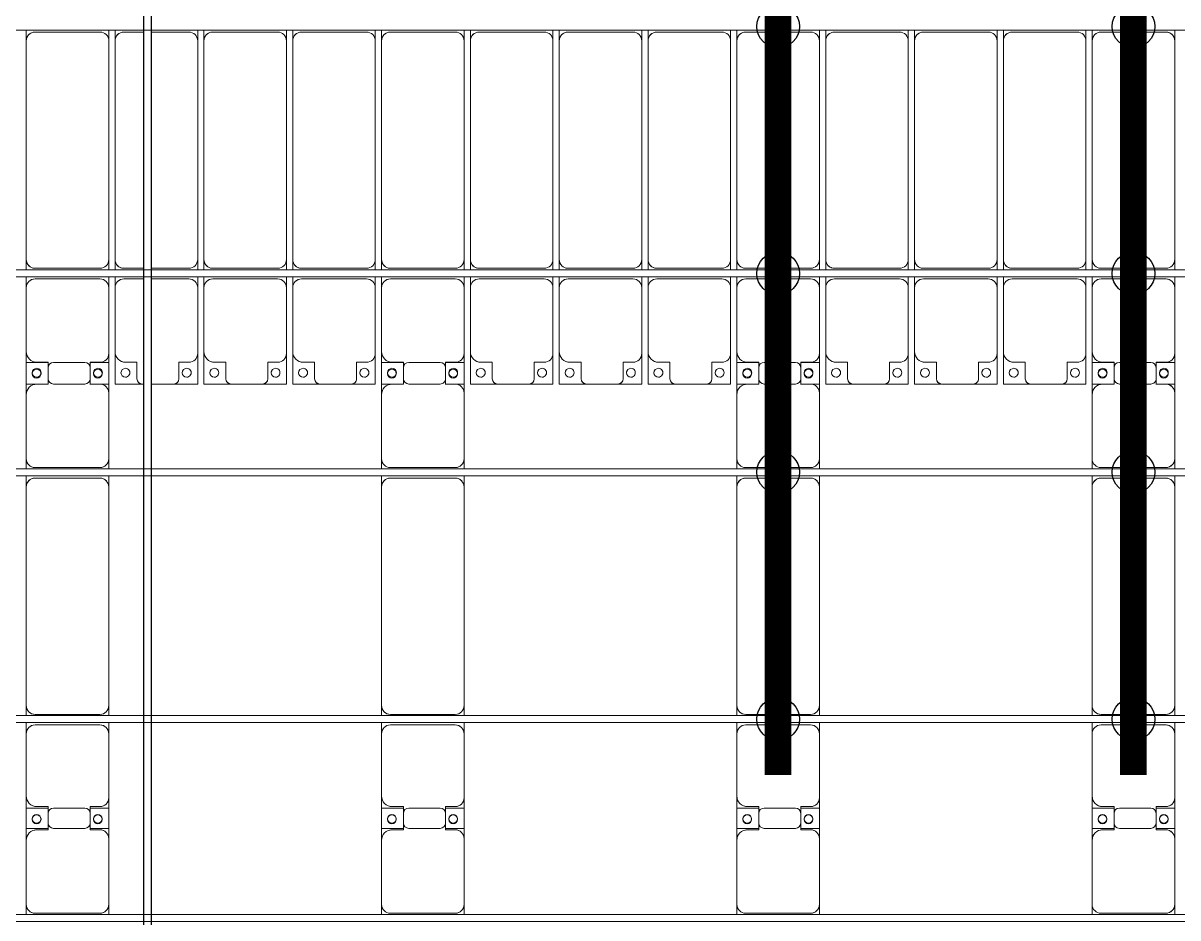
# Model space of a CAD drawing. Header units: millimetres. Extents: x -147246 to 112336, y -213734 to -86506.
# Drawn here: x -4365 to 2135, y -135865 to -130825 of the extents above; entities that cross this region are included whole.
import ezdxf

# ---------------------------------------------------------------- set-up
doc = ezdxf.new("R2010")
doc.units = ezdxf.units.MM
doc.layers.add('A-GENM', color=13, linetype='Continuous', lineweight=9)
doc.layers.add('S-BEAM', color=12, linetype='Continuous', lineweight=9)
doc.layers.add('GC-HOP 40x60 GIA CUONG', color=1, linetype='Continuous')

# ---------------------------------------------------------------- blocks, each defined once
blk = doc.blocks.new('Dải phao đi lại kèm đỡ invester - DẢI PHAO ĐI LẠI-14853-BỐ TRÍ KHUNG KẾT CẤU BÈ PIN 05')
at = {"layer": 'A-GENM', "color": 7}
for p, q in [((135758.4, 620.3), (135758.4, 680.8)), ((136173.4, 670.3), (135808.4, 670.3)), ((136223.4, 680.8), (136223.4, 620.3)), ((136258.4, 620.3), (136258.4, 680.8)), ((136421.3, 670.3), (136308.4, 670.3)), ((136673.4, 670.3), (136461.3, 670.3)), ((136723.4, 680.8), (136723.4, 620.3)), ((136758.4, 620.3), (136758.4, 680.8)), ((137173.4, 670.3), (136808.4, 670.3)), ((137223.4, 680.8), (137223.4, 620.3)), ((137258.4, 620.3), (137258.4, 680.8)), ((137673.4, 670.3), (137308.4, 670.3)), ((137723.4, 680.8), (137723.4, 620.3)), ((137758.4, 620.3), (137758.4, 680.8)), ((138173.4, 670.3), (137808.4, 670.3)), ((138223.4, 680.8), (138223.4, 620.3)), ((138258.4, 620.3), (138258.4, 680.8)), ((138673.4, 670.3), (138308.4, 670.3)), ((138723.4, 680.8), (138723.4, 620.3)), ((138758.4, 620.3), (138758.4, 680.8)), ((139173.4, 670.3), (138808.4, 670.3)), ((139223.4, 680.8), (139223.4, 620.3)), ((139258.4, 620.3), (139258.4, 680.8)), ((139673.4, 670.3), (139308.4, 670.3)), ((139723.4, 680.8), (139723.4, 620.3)), ((139758.4, 620.3), (139758.4, 680.8)), ((140173.4, 670.3), (139808.4, 670.3)), ((140223.4, 680.8), (140223.4, 620.3)), ((140258.4, 620.3), (140258.4, 680.8)), ((140673.4, 670.3), (140308.4, 670.3)), ((140723.4, 680.8), (140723.4, 620.3)), ((140758.4, 620.3), (140758.4, 680.8)), ((141173.4, 670.3), (140808.4, 670.3)), ((141223.4, 680.8), (141223.4, 620.3)), ((141258.4, 620.3), (141258.4, 680.8)), ((141673.4, 670.3), (141308.4, 670.3)), ((141723.4, 680.8), (141723.4, 620.3)), ((141758.4, 620.3), (141758.4, 680.8)), ((142173.4, 670.3), (141808.4, 670.3)), ((142223.4, 680.8), (142223.4, 620.3)), ((135758.4, 620.3), (135758.4, -610.3)), ((136223.4, -610.3), (136223.4, 620.3)), ((136258.4, 620.3), (136258.4, -610.3)), ((136723.4, -610.3), (136723.4, 620.3)), ((136758.4, 620.3), (136758.4, -610.3)), ((137223.4, -610.3), (137223.4, 620.3)), ((137258.4, 620.3), (137258.4, -610.3)), ((137723.4, -610.3), (137723.4, 620.3)), ((137758.4, 620.3), (137758.4, -610.3)), ((138223.4, -610.3), (138223.4, 620.3)), ((138258.4, 620.3), (138258.4, -610.3)), ((138723.4, -610.3), (138723.4, 620.3)), ((138758.4, 620.3), (138758.4, -610.3)), ((139223.4, -610.3), (139223.4, 620.3)), ((139258.4, 620.3), (139258.4, -610.3)), ((139723.4, -610.3), (139723.4, 620.3)), ((139758.4, 620.3), (139758.4, -610.3)), ((140223.4, -610.3), (140223.4, 620.3)), ((140258.4, 620.3), (140258.4, -610.3)), ((140723.4, -610.3), (140723.4, 620.3)), ((140758.4, 620.3), (140758.4, -610.3)), ((141223.4, -610.3), (141223.4, 620.3)), ((141258.4, 620.3), (141258.4, -610.3)), ((141723.4, -610.3), (141723.4, 620.3)), ((141758.4, 620.3), (141758.4, -610.3)), ((142223.4, -610.3), (142223.4, 620.3)), ((135758.4, -669.2), (135758.4, -610.3)), ((136223.4, -610.3), (136223.4, -669.2)), ((136258.4, -669.2), (136258.4, -610.3)), ((136723.4, -610.3), (136723.4, -669.2)), ((136758.4, -669.2), (136758.4, -610.3)), ((137223.4, -610.3), (137223.4, -669.2)), ((137258.4, -669.2), (137258.4, -610.3)), ((137723.4, -610.3), (137723.4, -669.2)), ((137758.4, -669.2), (137758.4, -610.3)), ((138223.4, -610.3), (138223.4, -669.2)), ((138258.4, -669.2), (138258.4, -610.3)), ((138723.4, -610.3), (138723.4, -669.2)), ((138758.4, -669.2), (138758.4, -610.3)), ((139223.4, -610.3), (139223.4, -669.2)), ((139258.4, -669.2), (139258.4, -610.3)), ((139723.4, -610.3), (139723.4, -669.2)), ((139758.4, -669.2), (139758.4, -610.3)), ((140223.4, -610.3), (140223.4, -669.2)), ((140258.4, -669.2), (140258.4, -610.3)), ((140723.4, -610.3), (140723.4, -669.2)), ((140758.4, -669.2), (140758.4, -610.3)), ((141223.4, -610.3), (141223.4, -669.2)), ((141258.4, -669.2), (141258.4, -610.3)), ((141723.4, -610.3), (141723.4, -669.2)), ((141758.4, -669.2), (141758.4, -610.3)), ((142223.4, -610.3), (142223.4, -669.2)), ((135758.4, -769.7), (135758.4, -709.2)), ((135808.4, -660.3), (136173.4, -660.3)), ((136223.4, -709.2), (136223.4, -769.7)), ((136258.4, -769.7), (136258.4, -709.2)), ((136308.4, -660.3), (136421.3, -660.3)), ((136461.3, -660.3), (136673.4, -660.3)), ((136723.4, -709.2), (136723.4, -769.7)), ((136758.4, -769.7), (136758.4, -709.2)), ((136808.4, -660.3), (137173.4, -660.3)), ((137223.4, -709.2), (137223.4, -769.7)), ((137258.4, -769.7), (137258.4, -709.2)), ((137308.4, -660.3), (137673.4, -660.3)), ((137723.4, -709.2), (137723.4, -769.7)), ((137758.4, -769.7), (137758.4, -709.2)), ((137808.4, -660.3), (138173.4, -660.3)), ((138223.4, -709.2), (138223.4, -769.7)), ((138258.4, -769.7), (138258.4, -709.2)), ((138308.4, -660.3), (138673.4, -660.3)), ((138723.4, -709.2), (138723.4, -769.7)), ((138758.4, -769.7), (138758.4, -709.2)), ((138808.4, -660.3), (139173.4, -660.3)), ((139223.4, -709.2), (139223.4, -769.7)), ((139258.4, -769.7), (139258.4, -709.2)), ((139308.4, -660.3), (139673.4, -660.3)), ((139723.4, -709.2), (139723.4, -769.7)), ((139758.4, -769.7), (139758.4, -709.2)), ((139808.4, -660.3), (140173.4, -660.3)), ((140223.4, -709.2), (140223.4, -769.7)), ((140258.4, -769.7), (140258.4, -709.2)), ((140308.4, -660.3), (140673.4, -660.3)), ((140723.4, -709.2), (140723.4, -769.7)), ((140758.4, -769.7), (140758.4, -709.2)), ((140808.4, -660.3), (141173.4, -660.3)), ((141223.4, -709.2), (141223.4, -769.7)), ((141258.4, -769.7), (141258.4, -709.2)), ((141308.4, -660.3), (141673.4, -660.3)), ((141723.4, -709.2), (141723.4, -769.7)), ((141758.4, -769.7), (141758.4, -709.2)), ((141808.4, -660.3), (142173.4, -660.3)), ((142223.4, -709.2), (142223.4, -769.7)), ((135758.4, -769.7), (135758.4, -1129.7)), ((136173.4, -719.7), (135808.4, -719.7)), ((136223.4, -1139.7), (136223.4, -769.7)), ((136258.4, -769.7), (136258.4, -1129.7)), ((136421.3, -719.7), (136308.4, -719.7)), ((136673.4, -719.7), (136461.3, -719.7)), ((136723.4, -1139.7), (136723.4, -769.7)), ((136758.4, -769.7), (136758.4, -1129.7)), ((137173.4, -719.7), (136808.4, -719.7)), ((137223.4, -1139.7), (137223.4, -769.7)), ((137258.4, -769.7), (137258.4, -1129.7)), ((137673.4, -719.7), (137308.4, -719.7)), ((137723.4, -1139.7), (137723.4, -769.7)), ((137758.4, -769.7), (137758.4, -1129.7)), ((138173.4, -719.7), (137808.4, -719.7)), ((138223.4, -1139.7), (138223.4, -769.7)), ((138258.4, -769.7), (138258.4, -1129.7)), ((138673.4, -719.7), (138308.4, -719.7)), ((138723.4, -1139.7), (138723.4, -769.7)), ((138758.4, -769.7), (138758.4, -1129.7)), ((139173.4, -719.7), (138808.4, -719.7)), ((139223.4, -1139.7), (139223.4, -769.7)), ((139258.4, -769.7), (139258.4, -1129.7)), ((139673.4, -719.7), (139308.4, -719.7)), ((139723.4, -1139.7), (139723.4, -769.7)), ((139758.4, -769.7), (139758.4, -1129.7)), ((140173.4, -719.7), (139808.4, -719.7)), ((140223.4, -1139.7), (140223.4, -769.7)), ((140258.4, -769.7), (140258.4, -1129.7)), ((140673.4, -719.7), (140308.4, -719.7)), ((140723.4, -1139.7), (140723.4, -769.7)), ((140758.4, -769.7), (140758.4, -1129.7)), ((141173.4, -719.7), (140808.4, -719.7)), ((141223.4, -1139.7), (141223.4, -769.7)), ((141258.4, -769.7), (141258.4, -1129.7)), ((141673.4, -719.7), (141308.4, -719.7)), ((141723.4, -1139.7), (141723.4, -769.7)), ((141758.4, -769.7), (141758.4, -1129.7)), ((142173.4, -719.7), (141808.4, -719.7)), ((142223.4, -1139.7), (142223.4, -769.7)), ((135758.4, -1312.2), (135758.4, -1129.7)), ((136223.4, -1139.7), (136223.4, -1312.2)), ((136258.4, -1312.2), (136258.4, -1129.7)), ((136723.4, -1139.7), (136723.4, -1312.2)), ((136758.4, -1312.2), (136758.4, -1129.7)), ((137223.4, -1139.7), (137223.4, -1312.2)), ((137258.4, -1312.2), (137258.4, -1129.7)), ((137723.4, -1139.7), (137723.4, -1312.2)), ((137758.4, -1312.2), (137758.4, -1129.7)), ((138223.4, -1139.7), (138223.4, -1312.2)), ((138258.4, -1312.2), (138258.4, -1129.7)), ((138723.4, -1139.7), (138723.4, -1312.2)), ((138758.4, -1312.2), (138758.4, -1129.7)), ((139223.4, -1139.7), (139223.4, -1312.2)), ((139258.4, -1312.2), (139258.4, -1129.7)), ((139723.4, -1139.7), (139723.4, -1312.2)), ((139758.4, -1312.2), (139758.4, -1129.7)), ((140223.4, -1139.7), (140223.4, -1312.2)), ((140258.4, -1312.2), (140258.4, -1129.7)), ((140723.4, -1139.7), (140723.4, -1312.2)), ((140758.4, -1312.2), (140758.4, -1129.7)), ((141223.4, -1139.7), (141223.4, -1312.2)), ((141258.4, -1312.2), (141258.4, -1129.7)), ((141723.4, -1139.7), (141723.4, -1312.2)), ((141758.4, -1312.2), (141758.4, -1129.7)), ((142223.4, -1139.7), (142223.4, -1312.2)), ((135818.4, -1189.7), (135881.8, -1189.7)), ((135881.8, -1189.7), (135881.8, -1282.2)), ((136118.2, -1282.2), (136118.2, -1189.7)), ((136118.2, -1189.7), (136173.4, -1189.7)), ((136318.4, -1189.7), (136381.8, -1189.7)), ((136381.8, -1189.7), (136381.8, -1282.2)), ((136618.2, -1282.2), (136618.2, -1189.7)), ((136618.2, -1189.7), (136673.4, -1189.7)), ((136818.4, -1189.7), (136881.8, -1189.7)), ((136881.8, -1189.7), (136881.8, -1282.2)), ((137118.2, -1282.2), (137118.2, -1189.7)), ((137118.2, -1189.7), (137173.4, -1189.7)), ((137318.4, -1189.7), (137381.8, -1189.7)), ((137381.8, -1189.7), (137381.8, -1282.2)), ((137618.2, -1282.2), (137618.2, -1189.7)), ((137618.2, -1189.7), (137673.4, -1189.7)), ((137818.4, -1189.7), (137881.8, -1189.7)), ((137881.8, -1189.7), (137881.8, -1282.2)), ((138118.2, -1282.2), (138118.2, -1189.7)), ((138118.2, -1189.7), (138173.4, -1189.7)), ((138318.4, -1189.7), (138381.8, -1189.7)), ((138381.8, -1189.7), (138381.8, -1282.2)), ((138618.2, -1282.2), (138618.2, -1189.7)), ((138618.2, -1189.7), (138673.4, -1189.7)), ((138818.4, -1189.7), (138881.8, -1189.7)), ((138881.8, -1189.7), (138881.8, -1282.2)), ((139118.2, -1282.2), (139118.2, -1189.7)), ((139118.2, -1189.7), (139173.4, -1189.7)), ((139318.4, -1189.7), (139381.8, -1189.7)), ((139381.8, -1189.7), (139381.8, -1282.2)), ((139618.2, -1282.2), (139618.2, -1189.7)), ((139618.2, -1189.7), (139673.4, -1189.7)), ((139818.4, -1189.7), (139881.8, -1189.7)), ((139881.8, -1189.7), (139881.8, -1282.2)), ((140118.2, -1282.2), (140118.2, -1189.7)), ((140118.2, -1189.7), (140173.4, -1189.7)), ((140318.4, -1189.7), (140381.8, -1189.7)), ((140381.8, -1189.7), (140381.8, -1282.2)), ((140618.2, -1282.2), (140618.2, -1189.7)), ((140618.2, -1189.7), (140673.4, -1189.7)), ((140818.4, -1189.7), (140881.8, -1189.7)), ((140881.8, -1189.7), (140881.8, -1282.2)), ((141118.2, -1282.2), (141118.2, -1189.7)), ((141118.2, -1189.7), (141173.4, -1189.7)), ((141318.4, -1189.7), (141381.8, -1189.7)), ((141381.8, -1189.7), (141381.8, -1282.2)), ((141618.2, -1282.2), (141618.2, -1189.7)), ((141618.2, -1189.7), (141673.4, -1189.7)), ((141818.4, -1189.7), (141881.8, -1189.7)), ((141881.8, -1189.7), (141881.8, -1282.2)), ((142118.2, -1282.2), (142118.2, -1189.7)), ((142118.2, -1189.7), (142173.4, -1189.7)), ((135881.7, -1312.2), (135758.4, -1312.2)), ((135911.8, -1312.2), (136088.2, -1312.2)), ((136223.4, -1312.2), (136117.1, -1312.2)), ((136411.8, -1312.2), (136258.4, -1312.2)), ((136411.8, -1312.2), (136421.3, -1312.2)), ((136461.3, -1312.2), (136588.2, -1312.2)), ((136723.4, -1312.2), (136588.2, -1312.2)), ((136911.8, -1312.2), (136758.4, -1312.2)), ((136911.8, -1312.2), (137088.2, -1312.2)), ((137223.4, -1312.2), (137088.2, -1312.2)), ((137411.8, -1312.2), (137258.4, -1312.2)), ((137411.8, -1312.2), (137588.2, -1312.2)), ((137723.4, -1312.2), (137588.2, -1312.2)), ((137881.7, -1312.2), (137758.4, -1312.2)), ((137911.8, -1312.2), (138088.2, -1312.2)), ((138223.4, -1312.2), (138117.1, -1312.2)), ((138411.8, -1312.2), (138258.4, -1312.2)), ((138411.8, -1312.2), (138588.2, -1312.2)), ((138723.4, -1312.2), (138588.2, -1312.2)), ((138911.8, -1312.2), (138758.4, -1312.2)), ((138911.8, -1312.2), (139088.2, -1312.2)), ((139223.4, -1312.2), (139088.2, -1312.2)), ((139411.8, -1312.2), (139258.4, -1312.2)), ((139411.8, -1312.2), (139588.2, -1312.2)), ((139723.4, -1312.2), (139588.2, -1312.2)), ((139881.7, -1312.2), (139758.4, -1312.2)), ((139911.8, -1312.2), (140088.2, -1312.2)), ((140223.4, -1312.2), (140117.1, -1312.2)), ((140411.8, -1312.2), (140258.4, -1312.2)), ((140411.8, -1312.2), (140588.2, -1312.2)), ((140723.4, -1312.2), (140588.2, -1312.2)), ((140908.6, -1312.2), (140758.4, -1312.2)), ((140911.8, -1312.2), (141088.2, -1312.2)), ((141223.4, -1312.2), (141088.2, -1312.2)), ((141411.8, -1312.2), (141258.4, -1312.2)), ((141411.8, -1312.2), (141588.2, -1312.2)), ((141723.4, -1312.2), (141588.2, -1312.2)), ((141881.7, -1312.2), (141758.4, -1312.2)), ((141911.8, -1312.2), (142088.2, -1312.2)), ((142223.4, -1312.2), (142117.1, -1312.2))]:
    blk.add_line(p, q, dxfattribs=at)
for centre, radius, start, end in [((135808.4, 620.3), 50, 90, 180), ((135808.4, 620.3), 50, 90, 165), ((136173.4, 620.3), 50, 360, 90), ((136173.4, 620.3), 50, 360, 90), ((136308.4, 620.3), 50, 90, 180), ((136308.4, 620.3), 50, 90, 165), ((136673.4, 620.3), 50, 0, 90), ((136673.4, 620.3), 50, 0, 90), ((136808.4, 620.3), 50, 90, 180), ((136808.4, 620.3), 50, 90, 165), ((137173.4, 620.3), 50, 0, 90), ((137173.4, 620.3), 50, 0, 90), ((137308.4, 620.3), 50, 90, 180), ((137308.4, 620.3), 50, 90, 165), ((137673.4, 620.3), 50, 0, 90), ((137673.4, 620.3), 50, 0, 90), ((137808.4, 620.3), 50, 90, 180), ((137808.4, 620.3), 50, 90, 165), ((138173.4, 620.3), 50, 0, 90), ((138173.4, 620.3), 50, 0, 90), ((138308.4, 620.3), 50, 90, 180), ((138308.4, 620.3), 50, 90, 165), ((138673.4, 620.3), 50, 0, 90), ((138673.4, 620.3), 50, 0, 90), ((138808.4, 620.3), 50, 90, 180), ((138808.4, 620.3), 50, 90, 165), ((139173.4, 620.3), 50, 0, 90), ((139173.4, 620.3), 50, 0, 90), ((139308.4, 620.3), 50, 90, 180), ((139308.4, 620.3), 50, 90, 165), ((139673.4, 620.3), 50, 0, 90), ((139673.4, 620.3), 50, 0, 90), ((139808.4, 620.3), 50, 90, 180), ((139808.4, 620.3), 50, 90, 165), ((140173.4, 620.3), 50, 0, 90), ((140173.4, 620.3), 50, 0, 90), ((140308.4, 620.3), 50, 90, 180), ((140308.4, 620.3), 50, 90, 165), ((140673.4, 620.3), 50, 360, 90), ((140673.4, 620.3), 50, 360, 90), ((140808.4, 620.3), 50, 90, 180), ((140808.4, 620.3), 50, 90, 165), ((141173.4, 620.3), 50, 0, 90), ((141173.4, 620.3), 50, 0, 90), ((141308.4, 620.3), 50, 90, 180), ((141308.4, 620.3), 50, 90, 165), ((141673.4, 620.3), 50, 360, 90), ((141673.4, 620.3), 50, 360, 90), ((141808.4, 620.3), 50, 90, 180), ((141808.4, 620.3), 50, 90, 165), ((142173.4, 620.3), 50, 0, 90), ((142173.4, 620.3), 50, 0, 85.44046), ((135808.4, -610.3), 50, 180, 270), ((135808.4, -610.3), 50, 180, 255), ((136173.4, -610.3), 50, 270, 0), ((136173.4, -610.3), 50, 315, 0), ((136308.4, -610.3), 50, 180, 270), ((136308.4, -610.3), 50, 180, 255), ((136673.4, -610.3), 50, 270, 0), ((136673.4, -610.3), 50, 315, 0), ((136808.4, -610.3), 50, 180, 270), ((136808.4, -610.3), 50, 180, 255), ((137173.4, -610.3), 50, 270, 0), ((137173.4, -610.3), 50, 315, 0), ((137308.4, -610.3), 50, 180, 270), ((137308.4, -610.3), 50, 180, 255), ((137673.4, -610.3), 50, 270, 0), ((137673.4, -610.3), 50, 315, 0), ((137808.4, -610.3), 50, 180, 270), ((137808.4, -610.3), 50, 180, 255), ((138173.4, -610.3), 50, 270, 0), ((138173.4, -610.3), 50, 315, 0), ((138308.4, -610.3), 50, 180, 270), ((138308.4, -610.3), 50, 180, 255), ((138673.4, -610.3), 50, 270, 0), ((138673.4, -610.3), 50, 315, 0), ((138808.4, -610.3), 50, 180, 270), ((138808.4, -610.3), 50, 180, 255), ((139173.4, -610.3), 50, 270, 0), ((139173.4, -610.3), 50, 315, 0), ((139308.4, -610.3), 50, 180, 270), ((139308.4, -610.3), 50, 180, 255), ((139673.4, -610.3), 50, 270, 360), ((139673.4, -610.3), 50, 315, 360), ((139808.4, -610.3), 50, 180, 270), ((139808.4, -610.3), 50, 180, 255), ((140173.4, -610.3), 50, 270, 0), ((140173.4, -610.3), 50, 315, 0), ((140308.4, -610.3), 50, 180, 270), ((140308.4, -610.3), 50, 180, 225), ((140308.4, -610.3), 50, 226.60462, 255), ((140673.4, -610.3), 50, 270, 360), ((140673.4, -610.3), 50, 315, 360), ((140808.4, -610.3), 50, 180, 270), ((140808.4, -610.3), 50, 180, 255), ((141173.4, -610.3), 50, 270, 360), ((141173.4, -610.3), 50, 315, 360), ((141308.4, -610.3), 50, 180, 270), ((141308.4, -610.3), 50, 180, 255), ((141673.4, -610.3), 50, 270, 0), ((141673.4, -610.3), 50, 315, 0), ((141808.4, -610.3), 50, 180, 270), ((141808.4, -610.3), 50, 180, 255), ((142173.4, -610.3), 50, 270, 360), ((142173.4, -610.3), 50, 315, 360), ((135808.4, -769.7), 50, 90, 180), ((135808.4, -769.7), 50, 90, 135), ((136173.4, -769.7), 50, 0, 90), ((136173.4, -769.7), 50, 45, 90), ((136308.4, -769.7), 50, 90, 180), ((136308.4, -769.7), 50, 90, 135), ((136673.4, -769.7), 50, 0, 90), ((136673.4, -769.7), 50, 45, 90), ((136808.4, -769.7), 50, 90, 180), ((136808.4, -769.7), 50, 90, 135), ((137173.4, -769.7), 50, 0, 90), ((137173.4, -769.7), 50, 45, 90), ((137308.4, -769.7), 50, 90, 180), ((137308.4, -769.7), 50, 90, 135), ((137673.4, -769.7), 50, 360, 90), ((137673.4, -769.7), 50, 45, 90), ((137808.4, -769.7), 50, 90, 180), ((137808.4, -769.7), 50, 90, 135), ((138173.4, -769.7), 50, 360, 90), ((138173.4, -769.7), 50, 45, 90), ((138308.4, -769.7), 50, 90, 180), ((138308.4, -769.7), 50, 90, 135), ((138673.4, -769.7), 50, 0, 90), ((138673.4, -769.7), 50, 45, 90), ((138808.4, -769.7), 50, 90, 180), ((138808.4, -769.7), 50, 90, 135), ((139173.4, -769.7), 50, 360, 90), ((139173.4, -769.7), 50, 45, 90), ((139308.4, -769.7), 50, 90, 180), ((139308.4, -769.7), 50, 90, 135), ((139673.4, -769.7), 50, 0, 90), ((139673.4, -769.7), 50, 45, 90), ((139808.4, -769.7), 50, 90, 180), ((139808.4, -769.7), 50, 90, 135), ((140173.4, -769.7), 50, 0, 90), ((140173.4, -769.7), 50, 45, 90), ((140308.4, -769.7), 50, 90, 180), ((140308.4, -769.7), 50, 90, 133.39488), ((140673.4, -769.7), 50, 0, 90), ((140673.4, -769.7), 50, 45, 90), ((140808.4, -769.7), 50, 90, 180), ((140808.4, -769.7), 50, 90, 135), ((141173.4, -769.7), 50, 360, 90), ((141173.4, -769.7), 50, 45, 90), ((141308.4, -769.7), 50, 90, 180), ((141308.4, -769.7), 50, 90, 135), ((141673.4, -769.7), 50, 0, 90), ((141673.4, -769.7), 50, 45, 90), ((141808.4, -769.7), 50, 90, 180), ((141808.4, -769.7), 50, 90, 135), ((142173.4, -769.7), 50, 360, 90), ((142173.4, -769.7), 50, 45, 85.43402), ((135818.4, -1129.7), 60, 180, 270), ((136173.4, -1139.7), 50, 270, 0), ((136318.4, -1129.7), 60, 180, 270), ((136673.4, -1139.7), 50, 270, 0), ((136818.4, -1129.7), 60, 180, 270), ((137173.4, -1139.7), 50, 270, 360), ((137318.4, -1129.7), 60, 180, 270), ((137673.4, -1139.7), 50, 270, 0), ((137818.4, -1129.7), 60, 180, 270), ((138173.4, -1139.7), 50, 270, 0), ((138318.4, -1129.7), 60, 180, 270), ((138673.4, -1139.7), 50, 270, 0), ((138818.4, -1129.7), 60, 180, 270), ((139173.4, -1139.7), 50, 270, 0), ((139318.4, -1129.7), 60, 180, 270), ((139673.4, -1139.7), 50, 270, 360), ((139818.4, -1129.7), 60, 180, 270), ((140173.4, -1139.7), 50, 270, 360), ((140318.4, -1129.7), 60, 180, 270), ((140673.4, -1139.7), 50, 270, 0), ((140818.4, -1129.7), 60, 180, 270), ((141173.4, -1139.7), 50, 270, 0), ((141318.4, -1129.7), 60, 180, 270), ((141673.4, -1139.7), 50, 270, 0), ((141818.4, -1129.7), 60, 180, 270), ((142173.4, -1139.7), 50, 270, 0), ((135818.4, -1129.7), 60, 240, 270), ((135816.8, -1248.6), 25, 90, 270), ((135816.8, -1248.6), 25, 270, 90), ((136161.8, -1248.6), 25, 90, 270), ((136161.8, -1248.6), 25, 270, 90), ((136173.4, -1139.7), 50, 270, 315), ((136318.4, -1129.7), 60, 240, 270), ((136316.8, -1248.6), 25, 90, 270), ((136316.8, -1248.6), 25, 270, 90), ((136661.8, -1248.6), 25, 90, 270), ((136661.8, -1248.6), 25, 270, 90), ((136673.4, -1139.7), 50, 270, 315), ((136818.4, -1129.7), 60, 240, 270), ((136816.8, -1248.6), 25, 90, 270), ((136816.8, -1248.6), 25, 270, 90), ((137161.8, -1248.6), 25, 90, 270), ((137161.8, -1248.6), 25, 270, 90), ((137173.4, -1139.7), 50, 270, 315), ((137318.4, -1129.7), 60, 240, 270), ((137316.8, -1248.6), 25, 90, 270), ((137316.8, -1248.6), 25, 270, 90), ((137661.8, -1248.6), 25, 90, 270), ((137661.8, -1248.6), 25, 270, 90), ((137673.4, -1139.7), 50, 270, 315), ((137818.4, -1129.7), 60, 240, 270), ((137816.8, -1248.6), 25, 90, 270), ((137816.8, -1248.6), 25, 270, 90), ((138161.8, -1248.6), 25, 90, 270), ((138161.8, -1248.6), 25, 270, 90), ((138173.4, -1139.7), 50, 270, 315), ((138318.4, -1129.7), 60, 240, 270), ((138316.8, -1248.6), 25, 90, 270), ((138316.8, -1248.6), 25, 270, 90), ((138661.8, -1248.6), 25, 90, 270), ((138661.8, -1248.6), 25, 270, 90), ((138673.4, -1139.7), 50, 270, 315), ((138818.4, -1129.7), 60, 240, 270), ((138816.8, -1248.6), 25, 90, 270), ((138816.8, -1248.6), 25, 270, 90), ((139161.8, -1248.6), 25, 90, 270), ((139161.8, -1248.6), 25, 270, 90), ((139173.4, -1139.7), 50, 270, 315), ((139318.4, -1129.7), 60, 240, 270), ((139316.8, -1248.6), 25, 90, 270), ((139316.8, -1248.6), 25, 270, 90), ((139661.8, -1248.6), 25, 90, 270), ((139661.8, -1248.6), 25, 270, 90), ((139673.4, -1139.7), 50, 270, 315), ((139818.4, -1129.7), 60, 240, 270), ((139816.8, -1248.6), 25, 90, 270), ((139816.8, -1248.6), 25, 270, 90), ((140161.8, -1248.6), 25, 90, 270), ((140161.8, -1248.6), 25, 270, 90), ((140173.4, -1139.7), 50, 270, 315), ((140318.4, -1129.7), 60, 240, 270), ((140316.8, -1248.6), 25, 90, 270), ((140316.8, -1248.6), 25, 270, 90), ((140661.8, -1248.6), 25, 90, 270), ((140661.8, -1248.6), 25, 270, 90), ((140673.4, -1139.7), 50, 270, 315), ((140818.4, -1129.7), 60, 240, 270), ((140816.8, -1248.6), 25, 90, 270), ((140816.8, -1248.6), 25, 270, 90), ((141161.8, -1248.6), 25, 90, 270), ((141161.8, -1248.6), 25, 270, 90), ((141173.4, -1139.7), 50, 270, 315), ((141318.4, -1129.7), 60, 240, 270), ((141316.8, -1248.6), 25, 90, 270), ((141316.8, -1248.6), 25, 270, 90), ((141661.8, -1248.6), 25, 90, 270), ((141661.8, -1248.6), 25, 270, 90), ((141673.4, -1139.7), 50, 270, 315), ((141818.4, -1129.7), 60, 240, 270), ((141816.8, -1248.6), 25, 90, 270), ((141816.8, -1248.6), 25, 270, 90), ((142161.8, -1248.6), 25, 90, 270), ((142161.8, -1248.6), 25, 270, 90), ((142173.4, -1139.7), 50, 274.56816, 315), ((135911.8, -1282.2), 30, 180, 270), ((136088.2, -1282.2), 30, 270, 360), ((136411.8, -1282.2), 30, 180, 270), ((136411.8, -1282.2), 30, 210, 270), ((136588.2, -1282.2), 30, 270, 360), ((136588.2, -1282.2), 30, 270, 330), ((136661.8, -1248.6), 25, 165, 180), ((136911.8, -1282.2), 30, 180, 270), ((136911.8, -1282.2), 30, 210, 270), ((137088.2, -1282.2), 30, 270, 360), ((137088.2, -1282.2), 30, 270, 330), ((137161.8, -1248.6), 25, 165, 180), ((137411.8, -1282.2), 30, 180, 270), ((137411.8, -1282.2), 30, 210, 270), ((137588.2, -1282.2), 30, 270, 0), ((137588.2, -1282.2), 30, 270, 330), ((137661.8, -1248.6), 25, 165, 180), ((137911.8, -1282.2), 30, 180, 270), ((138088.2, -1282.2), 30, 270, 0), ((138411.8, -1282.2), 30, 180, 270), ((138411.8, -1282.2), 30, 210, 270), ((138588.2, -1282.2), 30, 270, 360), ((138588.2, -1282.2), 30, 270, 330), ((138661.8, -1248.6), 25, 165, 180), ((138911.8, -1282.2), 30, 180, 270), ((138911.8, -1282.2), 30, 210, 270), ((139088.2, -1282.2), 30, 270, 360), ((139088.2, -1282.2), 30, 270, 330), ((139161.8, -1248.6), 25, 165, 180), ((139411.8, -1282.2), 30, 180, 270), ((139411.8, -1282.2), 30, 210, 270), ((139588.2, -1282.2), 30, 270, 360), ((139588.2, -1282.2), 30, 270, 330), ((139661.8, -1248.6), 25, 165, 180), ((139911.8, -1282.2), 30, 180, 270), ((140088.2, -1282.2), 30, 270, 360), ((140411.8, -1282.2), 30, 180, 270), ((140411.8, -1282.2), 30, 210, 270), ((140588.2, -1282.2), 30, 270, 360), ((140588.2, -1282.2), 30, 270, 330), ((140661.8, -1248.6), 25, 165, 180), ((140911.8, -1282.2), 30, 180, 270), ((140911.8, -1282.2), 30, 210, 263.81241), ((141088.2, -1282.2), 30, 270, 0), ((141088.2, -1282.2), 30, 270, 330), ((141161.8, -1248.6), 25, 165, 180), ((141411.8, -1282.2), 30, 180, 270), ((141411.8, -1282.2), 30, 210, 270), ((141588.2, -1282.2), 30, 270, 360), ((141588.2, -1282.2), 30, 270, 330), ((141661.8, -1248.6), 25, 165, 180), ((141911.8, -1282.2), 30, 180, 270), ((142088.2, -1282.2), 30, 270, 0)]:
    blk.add_arc(centre, radius, start, end, dxfattribs=at)
blk = doc.blocks.new('Dầm C52 - Dầm C52-18775-BỐ TRÍ KHUNG KẾT CẤU BÈ PIN 05')
at = {"layer": 'S-BEAM', "color": 1}
blk.add_line((-74474.3, 20), (74474.3, 20), dxfattribs=at)
blk = doc.blocks.new('Dầm C52 - Dầm C52-18776-BỐ TRÍ KHUNG KẾT CẤU BÈ PIN 05')
at = {"layer": 'S-BEAM', "color": 1}
for p, q in [((-74474.3, 20), (74474.3, 20)), ((74474.3, -20), (-74474.3, -20))]:
    blk.add_line(p, q, dxfattribs=at)
blk = doc.blocks.new('Dầm C52 - Dầm C52-18777-BỐ TRÍ KHUNG KẾT CẤU BÈ PIN 05')
at = {"layer": 'S-BEAM', "color": 1}
for p, q in [((-74474.3, 20), (74474.3, 20)), ((74474.3, -20), (-74474.3, -20))]:
    blk.add_line(p, q, dxfattribs=at)
blk = doc.blocks.new('Dai phao do pin - DẢI PHAO ĐỠ PIN-V47-BỐ TRÍ KHUNG KẾT CẤU BÈ PIN 05')
at = {"layer": 'A-GENM', "color": 7}
for p, q in [((65973.2, 241.6), (66029.7, 241.6)), ((66389.7, 241.6), (66029.7, 241.6)), ((66389.7, 241.6), (66572.2, 241.6)), ((66457.8, 241.6), (66640.3, 241.6)), ((66457.8, 118.2), (66457.8, 241.6)), ((66572.2, 241.6), (66572.2, 118.2)), ((66990.3, 241.6), (66640.3, 241.6)), ((66990.3, 241.6), (67053.2, 241.6)), ((67093.2, 241.6), (67149.7, 241.6)), ((68380.3, 241.6), (67149.7, 241.6)), ((68380.3, 241.6), (68443.2, 241.6)), ((68483.2, 241.6), (68539.7, 241.6)), ((68899.7, 241.6), (68539.7, 241.6)), ((68899.7, 241.6), (69082.2, 241.6)), ((69082.2, 241.6), (69082.2, 117.9)), ((65979.7, 191.6), (65979.7, -173.4)), ((66449.7, 118.2), (66449.7, 181.6)), ((66580.3, 181.6), (66580.3, 118.2)), ((67040.3, -173.4), (67040.3, 191.6)), ((67099.7, 191.6), (67099.7, -173.4)), ((68430.3, -173.4), (68430.3, 191.6)), ((68489.7, 191.6), (68489.7, -173.4)), ((68959.7, 118.2), (68959.7, 181.6)), ((66542.2, 118.2), (66449.7, 118.2)), ((66457.8, 88.2), (66457.8, -88.2)), ((66580.3, 118.2), (66487.8, 118.2)), ((66572.2, -88.2), (66572.2, 88.2)), ((69052.2, 118.2), (68959.7, 118.2)), ((69082.2, -88.2), (69082.2, 88.2)), ((66449.7, -173.4), (66449.7, -118.2)), ((66449.7, -118.2), (66542.2, -118.2)), ((66457.8, -223.4), (66457.8, -118.2)), ((66487.8, -118.2), (66580.3, -118.2)), ((66572.2, -118.2), (66572.2, -223.4)), ((66580.3, -118.2), (66580.3, -173.4)), ((68959.7, -173.4), (68959.7, -118.2)), ((68959.7, -118.2), (69052.2, -118.2)), ((69082.2, -117.5), (69082.2, -223.4)), ((66029.7, -223.4), (65973.2, -223.4)), ((66029.7, -223.4), (66399.7, -223.4)), ((66572.2, -223.4), (66399.7, -223.4)), ((66630.3, -223.4), (66457.8, -223.4)), ((66630.3, -223.4), (66990.3, -223.4)), ((67053.2, -223.4), (66990.3, -223.4)), ((67149.7, -223.4), (67093.2, -223.4)), ((67149.7, -223.4), (68380.3, -223.4)), ((68443.2, -223.4), (68380.3, -223.4)), ((68539.7, -223.4), (68483.2, -223.4)), ((68539.7, -223.4), (68909.7, -223.4)), ((69082.2, -223.4), (68909.7, -223.4))]:
    blk.add_line(p, q, dxfattribs=at)
for centre, radius, start, end in [((66029.7, 191.6), 50, 90, 180), ((66029.7, 191.6), 50, 135, 180), ((66389.7, 181.6), 60, 0, 90), ((66389.7, 181.6), 60, 0, 30), ((66508.6, 183.2), 25, 360, 180), ((66511.4, 183.2), 25, 0, 180), ((66640.3, 181.6), 60, 90, 180), ((66640.3, 181.6), 60, 150, 180), ((66990.3, 191.6), 50, 0, 90), ((66990.3, 191.6), 50, 0, 45), ((67149.7, 191.6), 50, 90, 180), ((67149.7, 191.6), 50, 105, 180), ((68380.3, 191.6), 50, 360, 90), ((68380.3, 191.6), 50, 15, 90), ((68539.7, 191.6), 50, 90, 180), ((68539.7, 191.6), 50, 135, 180), ((68899.7, 181.6), 60, 0, 90), ((68899.7, 181.6), 60, 0, 30), ((69018.6, 183.2), 25, 0, 180), ((66508.6, 183.2), 25, 180, 0), ((66511.4, 183.2), 25, 180, 0), ((69018.6, 183.2), 25, 180, 0), ((66487.8, 88.2), 30, 90, 180), ((66542.2, 88.2), 30, 0, 90), ((69052.2, 88.2), 30, 0, 90), ((66487.8, -88.2), 30, 180, 270), ((66542.2, -88.2), 30, 270, 0), ((69052.2, -88.2), 30, 270, 0), ((66029.7, -173.4), 50, 180, 270), ((66029.7, -173.4), 50, 180, 225), ((66399.7, -173.4), 50, 270, 0), ((66399.7, -173.4), 50, 315, 0), ((66508.6, -161.8), 25, 0, 180), ((66508.6, -161.8), 25, 180, 0), ((66511.4, -161.8), 25, 0, 180), ((66511.4, -161.8), 25, 180, 360), ((66630.3, -173.4), 50, 180, 270), ((66630.3, -173.4), 50, 180, 225), ((66990.3, -173.4), 50, 270, 0), ((66990.3, -173.4), 50, 315, 0), ((67149.7, -173.4), 50, 180, 270), ((67149.7, -173.4), 50, 180, 270), ((68380.3, -173.4), 50, 270, 360), ((68380.3, -173.4), 50, 285, 360), ((68539.7, -173.4), 50, 180, 270), ((68539.7, -173.4), 50, 180, 225), ((68909.7, -173.4), 50, 270, 360), ((68909.7, -173.4), 50, 315, 360), ((69018.6, -161.8), 25, 0, 180), ((69018.6, -161.8), 25, 180, 0)]:
    blk.add_arc(centre, radius, start, end, dxfattribs=at)
blk = doc.blocks.new('Dai phao do pin - DẢI PHAO ĐỠ PIN-V48-BỐ TRÍ KHUNG KẾT CẤU BÈ PIN 05')
at = {"layer": 'A-GENM', "color": 7}
for p, q in [((65973.2, 241.6), (66029.7, 241.6)), ((66389.7, 241.6), (66029.7, 241.6)), ((66389.7, 241.6), (66572.2, 241.6)), ((66457.8, 241.6), (66640.3, 241.6)), ((66457.8, 118.2), (66457.8, 241.6)), ((66572.2, 241.6), (66572.2, 118.2)), ((66990.3, 241.6), (66640.3, 241.6)), ((66990.3, 241.6), (67053.2, 241.6)), ((67093.2, 241.6), (67149.7, 241.6)), ((68380.3, 241.6), (67149.7, 241.6)), ((68380.3, 241.6), (68443.2, 241.6)), ((68483.2, 241.6), (68539.7, 241.6)), ((68899.7, 241.6), (68539.7, 241.6)), ((68899.7, 241.6), (69082.2, 241.6)), ((69082.2, 241.6), (69082.2, 117.9)), ((65979.7, 191.6), (65979.7, -173.4)), ((66449.7, 118.2), (66449.7, 181.6)), ((66580.3, 181.6), (66580.3, 118.2)), ((67040.3, -173.4), (67040.3, 191.6)), ((67099.7, 191.6), (67099.7, -173.4)), ((68430.3, -173.4), (68430.3, 191.6)), ((68489.7, 191.6), (68489.7, -173.4)), ((68959.7, 118.2), (68959.7, 181.6)), ((66542.2, 118.2), (66449.7, 118.2)), ((66457.8, 88.2), (66457.8, -88.2)), ((66580.3, 118.2), (66487.8, 118.2)), ((66572.2, -88.2), (66572.2, 88.2)), ((69052.2, 118.2), (68959.7, 118.2)), ((69082.2, -88.2), (69082.2, 88.2)), ((66449.7, -173.4), (66449.7, -118.2)), ((66449.7, -118.2), (66542.2, -118.2)), ((66457.8, -223.4), (66457.8, -118.2)), ((66487.8, -118.2), (66580.3, -118.2)), ((66572.2, -118.2), (66572.2, -223.4)), ((66580.3, -118.2), (66580.3, -173.4)), ((68959.7, -173.4), (68959.7, -118.2)), ((68959.7, -118.2), (69052.2, -118.2)), ((69082.2, -117.5), (69082.2, -223.4)), ((66029.7, -223.4), (65973.2, -223.4)), ((66029.7, -223.4), (66399.7, -223.4)), ((66572.2, -223.4), (66399.7, -223.4)), ((66630.3, -223.4), (66457.8, -223.4)), ((66630.3, -223.4), (66990.3, -223.4)), ((67053.2, -223.4), (66990.3, -223.4)), ((67149.7, -223.4), (67093.2, -223.4)), ((67149.7, -223.4), (68380.3, -223.4)), ((68443.2, -223.4), (68380.3, -223.4)), ((68539.7, -223.4), (68483.2, -223.4)), ((68539.7, -223.4), (68909.7, -223.4)), ((69082.2, -223.4), (68909.7, -223.4))]:
    blk.add_line(p, q, dxfattribs=at)
for centre, radius, start, end in [((66029.7, 191.6), 50, 90, 180), ((66029.7, 191.6), 50, 135, 180), ((66389.7, 181.6), 60, 0, 90), ((66389.7, 181.6), 60, 0, 30), ((66508.6, 183.2), 25, 360, 180), ((66511.4, 183.2), 25, 0, 180), ((66640.3, 181.6), 60, 90, 180), ((66640.3, 181.6), 60, 150, 180), ((66990.3, 191.6), 50, 0, 90), ((66990.3, 191.6), 50, 0, 45), ((67149.7, 191.6), 50, 90, 180), ((67149.7, 191.6), 50, 105, 180), ((68380.3, 191.6), 50, 360, 90), ((68380.3, 191.6), 50, 15, 90), ((68539.7, 191.6), 50, 90, 180), ((68539.7, 191.6), 50, 135, 180), ((68899.7, 181.6), 60, 0, 90), ((68899.7, 181.6), 60, 0, 30), ((69018.6, 183.2), 25, 0, 180), ((66508.6, 183.2), 25, 180, 0), ((66511.4, 183.2), 25, 180, 0), ((69018.6, 183.2), 25, 180, 0), ((66487.8, 88.2), 30, 90, 180), ((66542.2, 88.2), 30, 0, 90), ((69052.2, 88.2), 30, 0, 90), ((66487.8, -88.2), 30, 180, 270), ((66542.2, -88.2), 30, 270, 0), ((69052.2, -88.2), 30, 270, 0), ((66029.7, -173.4), 50, 180, 270), ((66029.7, -173.4), 50, 180, 225), ((66399.7, -173.4), 50, 270, 0), ((66399.7, -173.4), 50, 315, 0), ((66508.6, -161.8), 25, 0, 180), ((66508.6, -161.8), 25, 180, 0), ((66511.4, -161.8), 25, 0, 180), ((66511.4, -161.8), 25, 180, 360), ((66630.3, -173.4), 50, 180, 270), ((66630.3, -173.4), 50, 180, 225), ((66990.3, -173.4), 50, 270, 0), ((66990.3, -173.4), 50, 315, 0), ((67149.7, -173.4), 50, 180, 270), ((67149.7, -173.4), 50, 180, 270), ((68380.3, -173.4), 50, 270, 360), ((68380.3, -173.4), 50, 285, 360), ((68539.7, -173.4), 50, 180, 270), ((68539.7, -173.4), 50, 180, 225), ((68909.7, -173.4), 50, 270, 360), ((68909.7, -173.4), 50, 315, 360), ((69018.6, -161.8), 25, 0, 180), ((69018.6, -161.8), 25, 180, 0)]:
    blk.add_arc(centre, radius, start, end, dxfattribs=at)
blk = doc.blocks.new('Dai phao do pin - DẢI PHAO ĐỠ PIN-V49-BỐ TRÍ KHUNG KẾT CẤU BÈ PIN 05')
at = {"layer": 'A-GENM', "color": 7}
for p, q in [((65973.2, 241.6), (66029.7, 241.6)), ((66389.7, 241.6), (66029.7, 241.6)), ((66389.7, 241.6), (66572.2, 241.6)), ((66457.8, 241.6), (66640.3, 241.6)), ((66457.8, 118.2), (66457.8, 241.6)), ((66572.2, 241.6), (66572.2, 118.2)), ((66990.3, 241.6), (66640.3, 241.6)), ((66990.3, 241.6), (67053.2, 241.6)), ((67093.2, 241.6), (67149.7, 241.6)), ((68380.3, 241.6), (67149.7, 241.6)), ((68380.3, 241.6), (68443.2, 241.6)), ((68483.2, 241.6), (68539.7, 241.6)), ((68899.7, 241.6), (68539.7, 241.6)), ((68899.7, 241.6), (69082.2, 241.6)), ((69082.2, 241.6), (69082.2, 117.9)), ((65979.7, 191.6), (65979.7, -173.4)), ((66449.7, 118.2), (66449.7, 181.6)), ((66580.3, 181.6), (66580.3, 118.2)), ((67040.3, -173.4), (67040.3, 191.6)), ((67099.7, 191.6), (67099.7, -173.4)), ((68430.3, -173.4), (68430.3, 191.6)), ((68489.7, 191.6), (68489.7, -173.4)), ((68959.7, 118.2), (68959.7, 181.6)), ((66542.2, 118.2), (66449.7, 118.2)), ((66457.8, 88.2), (66457.8, -88.2)), ((66580.3, 118.2), (66487.8, 118.2)), ((66572.2, -88.2), (66572.2, 88.2)), ((69052.2, 118.2), (68959.7, 118.2)), ((69082.2, -88.2), (69082.2, 88.2)), ((66449.7, -173.4), (66449.7, -118.2)), ((66449.7, -118.2), (66542.2, -118.2)), ((66457.8, -223.4), (66457.8, -118.2)), ((66487.8, -118.2), (66580.3, -118.2)), ((66572.2, -118.2), (66572.2, -223.4)), ((66580.3, -118.2), (66580.3, -173.4)), ((68959.7, -173.4), (68959.7, -118.2)), ((68959.7, -118.2), (69052.2, -118.2)), ((69082.2, -117.5), (69082.2, -223.4)), ((66029.7, -223.4), (65973.2, -223.4)), ((66029.7, -223.4), (66399.7, -223.4)), ((66572.2, -223.4), (66399.7, -223.4)), ((66630.3, -223.4), (66457.8, -223.4)), ((66630.3, -223.4), (66990.3, -223.4)), ((67053.2, -223.4), (66990.3, -223.4)), ((67149.7, -223.4), (67093.2, -223.4)), ((67149.7, -223.4), (68380.3, -223.4)), ((68443.2, -223.4), (68380.3, -223.4)), ((68539.7, -223.4), (68483.2, -223.4)), ((68539.7, -223.4), (68909.7, -223.4)), ((69082.2, -223.4), (68909.7, -223.4))]:
    blk.add_line(p, q, dxfattribs=at)
for centre, radius, start, end in [((66029.7, 191.6), 50, 90, 180), ((66029.7, 191.6), 50, 135, 180), ((66389.7, 181.6), 60, 0, 90), ((66389.7, 181.6), 60, 0, 30), ((66508.6, 183.2), 25, 360, 180), ((66511.4, 183.2), 25, 0, 180), ((66640.3, 181.6), 60, 90, 180), ((66640.3, 181.6), 60, 150, 180), ((66990.3, 191.6), 50, 0, 90), ((66990.3, 191.6), 50, 0, 45), ((67149.7, 191.6), 50, 90, 180), ((67149.7, 191.6), 50, 105, 180), ((68380.3, 191.6), 50, 360, 90), ((68380.3, 191.6), 50, 15, 90), ((68539.7, 191.6), 50, 90, 180), ((68539.7, 191.6), 50, 135, 180), ((68899.7, 181.6), 60, 0, 90), ((68899.7, 181.6), 60, 0, 30), ((69018.6, 183.2), 25, 0, 180), ((66508.6, 183.2), 25, 180, 0), ((66511.4, 183.2), 25, 180, 0), ((69018.6, 183.2), 25, 180, 0), ((66487.8, 88.2), 30, 90, 180), ((66542.2, 88.2), 30, 0, 90), ((69052.2, 88.2), 30, 0, 90), ((66487.8, -88.2), 30, 180, 270), ((66542.2, -88.2), 30, 270, 0), ((69052.2, -88.2), 30, 270, 0), ((66029.7, -173.4), 50, 180, 270), ((66029.7, -173.4), 50, 180, 225), ((66399.7, -173.4), 50, 270, 0), ((66399.7, -173.4), 50, 315, 0), ((66508.6, -161.8), 25, 0, 180), ((66508.6, -161.8), 25, 180, 0), ((66511.4, -161.8), 25, 0, 180), ((66511.4, -161.8), 25, 180, 360), ((66630.3, -173.4), 50, 180, 270), ((66630.3, -173.4), 50, 180, 225), ((66990.3, -173.4), 50, 270, 0), ((66990.3, -173.4), 50, 315, 0), ((67149.7, -173.4), 50, 180, 270), ((67149.7, -173.4), 50, 180, 270), ((68380.3, -173.4), 50, 270, 360), ((68380.3, -173.4), 50, 285, 360), ((68539.7, -173.4), 50, 180, 270), ((68539.7, -173.4), 50, 180, 225), ((68909.7, -173.4), 50, 270, 360), ((68909.7, -173.4), 50, 315, 360), ((69018.6, -161.8), 25, 0, 180), ((69018.6, -161.8), 25, 180, 0)]:
    blk.add_arc(centre, radius, start, end, dxfattribs=at)
blk = doc.blocks.new('Dai phao do pin - DẢI PHAO ĐỠ PIN-V50-BỐ TRÍ KHUNG KẾT CẤU BÈ PIN 05')
at = {"layer": 'A-GENM', "color": 7}
for p, q in [((65973.2, 241.6), (66029.7, 241.6)), ((66389.7, 241.6), (66029.7, 241.6)), ((66389.7, 241.6), (66572.2, 241.6)), ((66457.8, 241.6), (66640.3, 241.6)), ((66457.8, 118.2), (66457.8, 241.6)), ((66572.2, 241.6), (66572.2, 118.2)), ((66990.3, 241.6), (66640.3, 241.6)), ((66990.3, 241.6), (67053.2, 241.6)), ((67093.2, 241.6), (67149.7, 241.6)), ((68380.3, 241.6), (67149.7, 241.6)), ((68380.3, 241.6), (68443.2, 241.6)), ((68483.2, 241.6), (68539.7, 241.6)), ((68899.7, 241.6), (68539.7, 241.6)), ((68899.7, 241.6), (69082.2, 241.6)), ((69082.2, 241.6), (69082.2, 117.9)), ((65979.7, 191.6), (65979.7, -173.4)), ((66449.7, 118.2), (66449.7, 181.6)), ((66580.3, 181.6), (66580.3, 118.2)), ((67040.3, -173.4), (67040.3, 191.6)), ((67099.7, 191.6), (67099.7, -173.4)), ((68430.3, -173.4), (68430.3, 191.6)), ((68489.7, 191.6), (68489.7, -173.4)), ((68959.7, 118.2), (68959.7, 181.6)), ((66542.2, 118.2), (66449.7, 118.2)), ((66457.8, 88.2), (66457.8, -88.2)), ((66580.3, 118.2), (66487.8, 118.2)), ((66572.2, -88.2), (66572.2, 88.2)), ((69052.2, 118.2), (68959.7, 118.2)), ((69082.2, -88.2), (69082.2, 88.2)), ((66449.7, -173.4), (66449.7, -118.2)), ((66449.7, -118.2), (66542.2, -118.2)), ((66457.8, -223.4), (66457.8, -118.2)), ((66487.8, -118.2), (66580.3, -118.2)), ((66572.2, -118.2), (66572.2, -223.4)), ((66580.3, -118.2), (66580.3, -173.4)), ((68959.7, -173.4), (68959.7, -118.2)), ((68959.7, -118.2), (69052.2, -118.2)), ((69082.2, -117.5), (69082.2, -223.4)), ((66029.7, -223.4), (65973.2, -223.4)), ((66029.7, -223.4), (66399.7, -223.4)), ((66572.2, -223.4), (66399.7, -223.4)), ((66630.3, -223.4), (66457.8, -223.4)), ((66630.3, -223.4), (66990.3, -223.4)), ((67053.2, -223.4), (66990.3, -223.4)), ((67149.7, -223.4), (67093.2, -223.4)), ((67149.7, -223.4), (68380.3, -223.4)), ((68443.2, -223.4), (68380.3, -223.4)), ((68539.7, -223.4), (68483.2, -223.4)), ((68539.7, -223.4), (68909.7, -223.4)), ((69082.2, -223.4), (68909.7, -223.4))]:
    blk.add_line(p, q, dxfattribs=at)
for centre, radius, start, end in [((66029.7, 191.6), 50, 90, 180), ((66029.7, 191.6), 50, 135, 180), ((66389.7, 181.6), 60, 0, 90), ((66389.7, 181.6), 60, 0, 30), ((66508.6, 183.2), 25, 360, 180), ((66511.4, 183.2), 25, 0, 180), ((66640.3, 181.6), 60, 90, 180), ((66640.3, 181.6), 60, 150, 180), ((66990.3, 191.6), 50, 0, 90), ((66990.3, 191.6), 50, 0, 45), ((67149.7, 191.6), 50, 90, 180), ((67149.7, 191.6), 50, 105, 180), ((68380.3, 191.6), 50, 360, 90), ((68380.3, 191.6), 50, 15, 90), ((68539.7, 191.6), 50, 90, 180), ((68539.7, 191.6), 50, 135, 180), ((68899.7, 181.6), 60, 0, 90), ((68899.7, 181.6), 60, 0, 30), ((69018.6, 183.2), 25, 0, 180), ((66508.6, 183.2), 25, 180, 0), ((66511.4, 183.2), 25, 180, 0), ((69018.6, 183.2), 25, 180, 0), ((66487.8, 88.2), 30, 90, 180), ((66542.2, 88.2), 30, 0, 90), ((69052.2, 88.2), 30, 0, 90), ((66487.8, -88.2), 30, 180, 270), ((66542.2, -88.2), 30, 270, 0), ((69052.2, -88.2), 30, 270, 0), ((66029.7, -173.4), 50, 180, 270), ((66029.7, -173.4), 50, 184.82734, 225), ((66399.7, -173.4), 50, 270, 0), ((66399.7, -173.4), 50, 315, 355.17484), ((66508.6, -161.8), 25, 0, 180), ((66508.6, -161.8), 25, 180, 0), ((66511.4, -161.8), 25, 0, 180), ((66511.4, -161.8), 25, 180, 360), ((66630.3, -173.4), 50, 180, 270), ((66630.3, -173.4), 50, 184.82455, 225), ((66990.3, -173.4), 50, 270, 0), ((66990.3, -173.4), 50, 315, 355.17757), ((67149.7, -173.4), 50, 180, 270), ((67149.7, -173.4), 50, 184.82215, 270), ((68380.3, -173.4), 50, 270, 360), ((68380.3, -173.4), 50, 285, 355.18401), ((68539.7, -173.4), 50, 180, 270), ((68539.7, -173.4), 50, 184.81571, 225), ((68909.7, -173.4), 50, 270, 360), ((68909.7, -173.4), 50, 315, 355.18646), ((69018.6, -161.8), 25, 0, 180), ((69018.6, -161.8), 25, 180, 0)]:
    blk.add_arc(centre, radius, start, end, dxfattribs=at)
blk = doc.blocks.new('Dầm C52 - Hộp 40x60-25905-BỐ TRÍ KHUNG KẾT CẤU BÈ PIN 05')
at = {"layer": 'S-BEAM', "color": 3, "lineweight": 25}
for p, q in [((-55977.2, 20), (55977.2, 20)), ((55977.2, -20), (-55977.2, -20))]:
    blk.add_line(p, q, dxfattribs=at)
blk = doc.blocks.new('HOBANMONG_BEPIN 5_rvt-1-BỐ TRÍ KHUNG KẾT CẤU BÈ PIN 05')
at = {"layer": 'A-GENM', "color": 3, "lineweight": 25}
for name, p, rotation in [('Dải phao đi lại kèm đỡ invester - DẢI PHAO ĐI LẠI-14853-BỐ TRÍ KHUNG KẾT CẤU BÈ PIN 05', (-140105.4, -131545.4), 359.9997710135151), ('Dai phao do pin - DẢI PHAO ĐỠ PIN-V47-BỐ TRÍ KHUNG KẾT CẤU BÈ PIN 05', (-4105.9, -201818.3), 89.99977101252024), ('Dai phao do pin - DẢI PHAO ĐỠ PIN-V48-BỐ TRÍ KHUNG KẾT CẤU BÈ PIN 05', (-2105.9, -201818.3), 89.99977101252024), ('Dai phao do pin - DẢI PHAO ĐỠ PIN-V49-BỐ TRÍ KHUNG KẾT CẤU BÈ PIN 05', (-105.9, -201818.3), 89.99977101252024), ('Dai phao do pin - DẢI PHAO ĐỠ PIN-V50-BỐ TRÍ KHUNG KẾT CẤU BÈ PIN 05', (1894.1, -201818.3), 89.99977101252024)]:
    blk.add_blockref(name, p, dxfattribs=dict(at, rotation=rotation))
at = {"layer": 'S-BEAM', "color": 3, "lineweight": 25}
for name, p, rotation in [('Dầm C52 - Hộp 40x60-25905-BỐ TRÍ KHUNG KẾT CẤU BÈ PIN 05', (-3664.2, -148542.1), 269.9997710125197), ('Dầm C52 - Dầm C52-18775-BỐ TRÍ KHUNG KẾT CẤU BÈ PIN 05', (-66080, -130844.9), 179.9997710135151), ('Dầm C52 - Dầm C52-18776-BỐ TRÍ KHUNG KẾT CẤU BÈ PIN 05', (-66080, -132234.9), 179.9997710135151), ('Dầm C52 - Dầm C52-18776-BỐ TRÍ KHUNG KẾT CẤU BÈ PIN 05', (-66080, -133354.9), 179.9997710135151), ('Dầm C52 - Dầm C52-18777-BỐ TRÍ KHUNG KẾT CẤU BÈ PIN 05', (-66080, -134744.9), 179.9997710135151), ('Dầm C52 - Dầm C52-18777-BỐ TRÍ KHUNG KẾT CẤU BÈ PIN 05', (-66080, -135864.9), 179.9997710135151)]:
    blk.add_blockref(name, p, dxfattribs=dict(at, rotation=rotation))

msp = doc.modelspace()

# ---------------------------------------------------------------- linework, layer by layer
at = {"layer": 'GC-HOP 40x60 GIA CUONG', "const_width": 150}
for points in [[(-114.6, -135059.5), (-114.6, -120059.5)], [(1885.4, -135059.5), (1885.4, -120059.5)]]:
    msp.add_lwpolyline(points, dxfattribs=at)
at = {"layer": 'GC-HOP 40x60 GIA CUONG'}
for centre in [(-114.6, -130844.9), (1885.4, -130844.9), (-114.6, -132234.9), (1885.4, -132234.9), (-114.6, -133354.9), (1885.4, -133354.9), (-114.6, -134744.9), (1885.4, -134744.9)]:
    msp.add_circle(centre, 120, dxfattribs=at)

# ---------------------------------------------------------------- block references
at = {"lineweight": 5}
msp.add_blockref('HOBANMONG_BEPIN 5_rvt-1-BỐ TRÍ KHUNG KẾT CẤU BÈ PIN 05', (0, 0), dxfattribs=at)

doc.saveas('drawing.dxf')
